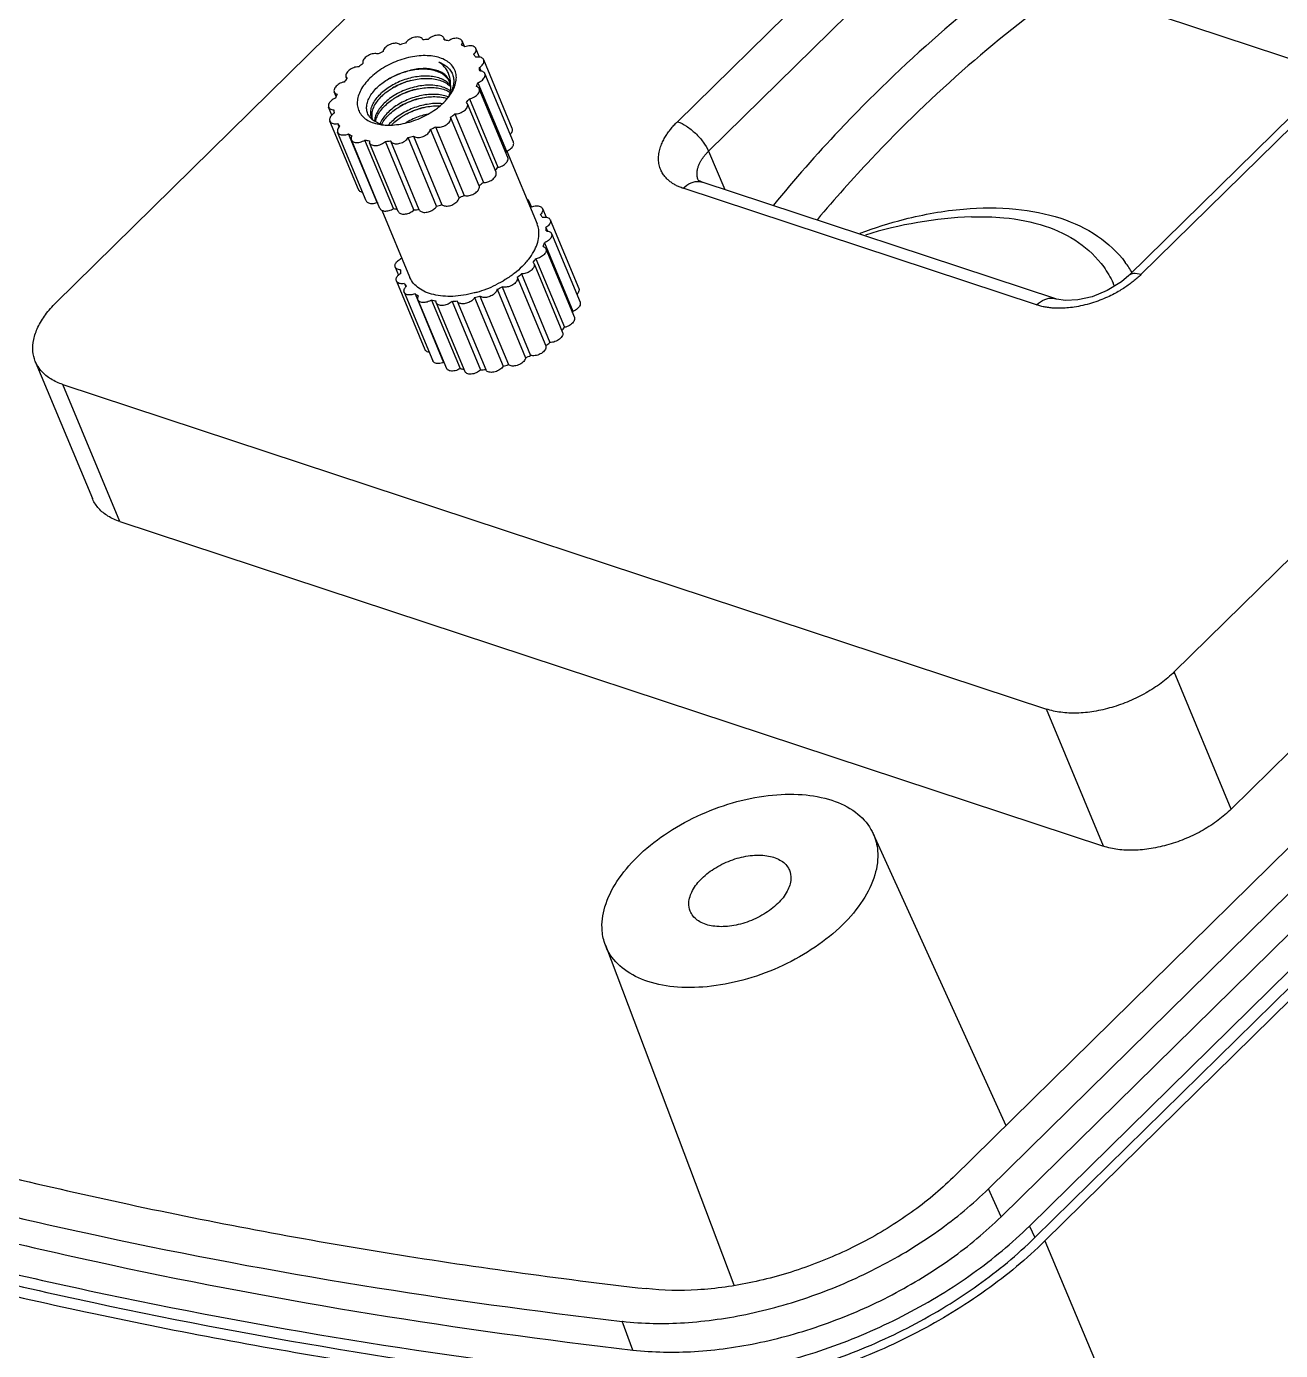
# Model space of a CAD drawing. Header units: millimetres. Extents: x 1786 to 2940, y -3417 to -1928.
# Drawn here: x 1902.25 to 1939.04, y -2909.67 to -2870.82 of the extents above; entities that cross this region are included whole.
import ezdxf

# ---------------------------------------------------------------- set-up
doc = ezdxf.new("R2010")
doc.units = ezdxf.units.MM

# ---------------------------------------------------------------- blocks, each defined once
blk = doc.blocks.new('*u7')
at = {"color": 7, "linetype": 'Continuous'}
for p, q in [((104.122, 35.539, 0), (-15.065, -81.684, 0)), ((105.253, 35.148, 0), (-13.91, -82.051, 0)), ((105.669, 34.239, 0), (-13.494, -82.96, 0)), ((-12.574, -83.264, 0), (106.59, 33.936, 0)), ((-12.4, -83.643, 0), (106.764, 33.557, 0)), ((107.088, 33.443, 0), (-12.067, -83.748, 0)), ((31.625, 21.522, 0), (-44.309, -53.16, 0)), ((-7.853, -65.194, 0), (68.08, 9.488, 0)), ((-5.993, -69.666, 0), (69.941, 5.016, 0)), ((-24.048, -47.255, 0), (6.371, -17.337, 0)), ((-23.036, -48.22, 0), (7.383, -18.303, 0)), ((21.088, -22.357, 0), (-9.331, -52.274, 0)), ((21.479, -22.324, 0), (-8.94, -52.242, 0)), ((-11.248, -42.829, 0), (-2.623, -45.676, 0)), ((-32.345, -44.585, 0), (-32.347, -44.58, 0)), ((-31.633, -44.592, 0), (-31.661, -44.524, 0)), ((-30.991, -44.804, 0), (-31.066, -44.623, 0)), ((-30.501, -45.151, 0), (-30.619, -44.868, 0)), ((-29.433, -47.471, 0), (-30.363, -45.235, 0)), ((-32.869, -45.612, 0), (-32.85, -45.608, 0)), ((-30.504, -45.487, 0), (-30.455, -45.605, 0)), ((-29.395, -47.924, 0), (-30.325, -45.688, 0)), ((-34.85, -45.797, 0), (-34.818, -45.841, 0)), ((-34.827, -45.852, 0), (-34.85, -45.797, 0)), ((-30.553, -45.984, 0), (-29.623, -48.22, 0)), ((-29.577, -48.418, 0), (-30.507, -46.182, 0)), ((-35.173, -46.435, 0), (-35.235, -46.285, 0)), ((-31.552, -46.497, 0), (-31.55, -46.498, 0)), ((-30.892, -46.669, 0), (-30.924, -46.626, 0)), ((-30.829, -46.506, 0), (-29.899, -48.742, 0)), ((-35.31, -47.037, 0), (-35.417, -46.779, 0)), ((-31.305, -47, 0), (-30.375, -49.237, 0)), ((-29.962, -48.905, 0), (-30.892, -46.669, 0)), ((-34.449, -49.468, 0), (-35.379, -47.232, 0)), ((-35.072, -47.424, 0), (-35.118, -47.313, 0)), ((-31.934, -47.42, 0), (-31.004, -49.656, 0)), ((-30.511, -49.343, 0), (-31.441, -47.107, 0)), ((-34.193, -49.835, 0), (-35.124, -47.598, 0)), ((-33.839, -49.889, 0), (-34.769, -47.653, 0)), ((-33.746, -50.08, 0), (-34.676, -47.843, 0)), ((-33.304, -50.089, 0), (-34.234, -47.853, 0)), ((-32.636, -50.131, 0), (-33.566, -47.895, 0)), ((-33.397, -47.881, 0), (-33.395, -47.887, 0)), ((-32.465, -50.123, 0), (-33.395, -47.887, 0)), ((-31.9, -50.011, 0), (-32.83, -47.775, 0)), ((-32.655, -47.724, 0), (-31.725, -49.96, 0)), ((-31.167, -49.739, 0), (-32.097, -47.503, 0)), ((-33.15, -50.179, 0), (-34.081, -47.943, 0)), ((-29.61, -48.215, 0), (-28.623, -50.587, 0)), ((-23.036, -48.22, 0), (-22.499, -49.467, 0)), ((-23.362, -49.177, 0), (-23.364, -49.171, 0)), ((-12.339, -53.231, 0), (-23.864, -49.427, 0)), ((-11.715, -53.027, 0), (-23.24, -49.222, 0)), ((-28.895, -49.841, 0), (-28.82, -50.021, 0)), ((-33.682, -50.142, 0), (-32.778, -52.315, 0)), ((-28.448, -50.086, 0), (-28.331, -50.368, 0)), ((-28.193, -50.452, 0), (-27.262, -52.689, 0)), ((-14.467, -50.359, 0), (-14.463, -50.359, 0)), ((-28.334, -50.705, 0), (-28.285, -50.822, 0)), ((-28.154, -50.905, 0), (-27.224, -53.141, 0)), ((-28.383, -51.202, 0), (-27.453, -53.438, 0)), ((-28.659, -51.723, 0), (-27.729, -53.959, 0)), ((-28.337, -51.399, 0), (-27.406, -53.635, 0)), ((-33.247, -51.996, 0), (-33.139, -52.255, 0)), ((-29.135, -52.218, 0), (-28.204, -54.454, 0)), ((-28.722, -51.887, 0), (-27.792, -54.123, 0)), ((-33.208, -52.449, 0), (-32.278, -54.685, 0)), ((-32.948, -52.531, 0), (-32.902, -52.641, 0)), ((-29.764, -52.638, 0), (-28.834, -54.874, 0)), ((-29.27, -52.325, 0), (-28.34, -54.561, 0)), ((-9.33, -52.273, 0), (-9.331, -52.274, 0)), ((-32.953, -52.816, 0), (-32.023, -55.052, 0)), ((-32.599, -52.87, 0), (-31.669, -55.106, 0)), ((-32.506, -53.061, 0), (-31.575, -55.297, 0)), ((-32.064, -53.071, 0), (-31.134, -55.307, 0)), ((-31.225, -53.104, 0), (-31.227, -53.099, 0)), ((-30.659, -52.992, 0), (-29.729, -55.228, 0)), ((-30.485, -52.941, 0), (-29.554, -55.177, 0)), ((-29.927, -52.72, 0), (-28.997, -54.956, 0)), ((-31.91, -53.16, 0), (-30.98, -55.396, 0)), ((-31.396, -53.113, 0), (-30.465, -55.349, 0)), ((-31.225, -53.104, 0), (-30.294, -55.34, 0)), ((-44.98, -55.07, 0), (-43.119, -59.542, 0)), ((-44.083, -55.824, 0), (-12.021, -66.407, 0)), ((-42.222, -60.296, 0), (-44.083, -55.824, 0)), ((-42.222, -60.296, 0), (-10.16, -70.879, 0)), ((-5.993, -69.666, 0), (-7.853, -65.194, 0)), ((-10.16, -70.879, 0), (-12.021, -66.407, 0)), ((-17.667, -70.471, 0), (-13.341, -79.989, 0)), ((-26.398, -74.103, 0), (-22.205, -85.181, 0)), ((-13.494, -82.96, 0), (-13.91, -82.051, 0)), ((-12.574, -83.264, 0), (-12.4, -83.643, 0)), ((-12.067, -83.748, 0), (-9.544, -89.773, 0)), ((-25.502, -87.307, 0), (-25.845, -86.371, 0))]:
    blk.add_line(p, q, dxfattribs=at)
at = {"color": 7, "linetype": 'Continuous', "elevation": 0}
for points in [[(-23.238, -49.223), (-23.288, -49.205), (-23.356, -49.17)], [(-9.33, -52.273), (-9.574, -52.481), (-10.038, -52.764), (-10.53, -52.96), (-11, -53.063), (-11.402, -53.081), (-11.687, -53.036), (-11.718, -53.026)]]:
    blk.add_lwpolyline(points, dxfattribs=at)
at = {"color": 7, "linetype": 'Continuous'}
for centre, radius, start, end in [((-31.856, -48.647, 0), 4.093, 104.9573, 107.5027), ((-31.989, -47.884, 0), 3.318, 93.2234, 96.1516), ((-31.965, -46.92, 0), 2.352, 81.8776, 82.4037), ((-31.948, -46.803, 0), 2.233, 78.6328, 81.8979), ((-31.682, -45.978, 0), 1.363, 59.5376, 63.9443), ((-31.645, -45.914, 0), 1.289, 58.5785, 59.5103), ((-31.84, -48.721, 0), 4.168, 115.6593, 118.1741), ((-31.402, -45.628, 0), 0.911, 31.3831, 38.3152), ((-32.205, -48.164, 0), 3.502, 126.7694, 129.5941), ((-31.451, -45.624, 0), 0.957, 1.4944, 8.2044), ((-32.954, -47.412, 0), 2.437, 140.2131, 143.4738), ((-32.858, -47.49, 0), 2.562, 139.9123, 140.2354), ((-31.972, -46.199, 0), 0.556, 27.46, 29.9034), ((-31.927, -46.103, 0), 0.479, 19.7066, 22.6057), ((-31.911, -46.548, 0), 0.638, 43.2134, 46.1102), ((-32.338, -45.997, 0), 0.892, 355.3004, 0.7816), ((-31.973, -45.53, 0), 1.491, 337.2525, 342.2435), ((-33.82, -46.92, 0), 1.437, 160.2838, 162.2866), ((-33.747, -46.946, 0), 1.515, 157.2722, 160.2849), ((-33.001, -45.272, 0), 1.904, 314.4669, 319.2928), ((-32.73, -45.645, 0), 1.458, 323.4695, 325.5998), ((-32.888, -45.372, 0), 1.752, 319.3495, 320.2676), ((-32.852, -45.402, 0), 1.705, 320.2666, 321.4391), ((-32.689, -45.674, 0), 1.408, 325.6105, 325.9502), ((-31.883, -47.387, 0), 1.01, 68.6675, 68.8517), ((-32.314, -45.871, 0), 0.983, 339.4547, 340.325), ((-32.794, -45.05, 0), 2.445, 319.8823, 323.4709), ((-34.291, -46.843, 0), 0.957, 181.4944, 188.2044), ((-33.537, -44.302, 0), 3.502, 306.7694, 309.5941), ((-34.341, -46.839, 0), 0.911, 211.3831, 218.3152), ((-33.64, -46.761, 0), 0.554, 224.774, 225.5265), ((-33.624, -46.744, 0), 0.578, 225.5585, 230.357), ((-33.609, -46.967, 0), 0.436, 202.6064, 207.1249), ((-33.582, -47.044, 0), 0.433, 192.1034, 196.3743), ((-33.61, -46.968, 0), 0.435, 207.1234, 210.9102), ((-33.605, -46.722, 0), 0.607, 230.3255, 231.1412), ((-33.598, -46.713, 0), 0.619, 231.1423, 232.3155), ((-33.471, -45.63, 0), 1.736, 263.7493, 266.4992), ((-33.38, -46.185, 0), 1.194, 256.5115, 260.4607), ((-32.23, -48.449, 0), 1.573, 132.2616, 136.0514), ((-33.902, -43.746, 0), 4.168, 295.6593, 298.1741), ((-34.065, -46.497, 0), 1.354, 238.6299, 243.9533), ((-33.792, -45.652, 0), 2.245, 258.6377, 262.4372), ((-33.753, -44.583, 0), 3.318, 273.2234, 276.1516), ((-33.886, -43.82, 0), 4.093, 284.9573, 287.5027), ((-30.992, -47.783, 0), 1.437, 340.2838, 342.2866), ((-31.858, -47.291, 0), 2.438, 320.2132, 323.4737), ((-32.607, -46.538, 0), 3.502, 306.7694, 309.5941), ((-33.167, -48.789, 0), 1.289, 238.5785, 239.5103), ((-32.956, -46.056, 0), 4.093, 284.9573, 287.5027), ((-32.972, -45.982, 0), 4.168, 295.6593, 298.1741), ((-29.501, -51.178, 0), 1.343, 59.5246, 61.953), ((-29.474, -51.132, 0), 1.289, 58.5785, 59.5103), ((-32.864, -47.9, 0), 2.233, 258.6328, 261.8979), ((-32.822, -46.819, 0), 3.318, 273.2234, 276.1516), ((-29.231, -50.845, 0), 0.911, 31.3831, 38.3152), ((-13.975, -63.577, 0), 13.227, 92.1327, 107.3622), ((-29.281, -50.841, 0), 0.957, 1.4944, 8.2044), ((-29.803, -50.747, 0), 1.491, 337.2525, 342.2435), ((-30.624, -50.268, 0), 2.445, 319.8823, 323.4709), ((-32.121, -52.06, 0), 0.957, 181.4944, 188.2044), ((-31.366, -49.52, 0), 3.502, 306.7694, 309.5941), ((-30.916, -50.137, 0), 2.579, 314.4984, 317.6886), ((-12.301, -53.972, 0), 3.559, 30.1461, 36.7358), ((-32.17, -52.056, 0), 0.911, 211.3831, 218.3152), ((-31.647, -49.176, 0), 3.792, 286.4201, 296.2826), ((-31.732, -48.963, 0), 4.168, 295.6593, 298.1741), ((-13.007, -53.975, 0), 3.481, 22.7938, 24.7832), ((-31.894, -51.714, 0), 1.354, 238.6299, 243.9533), ((-31.622, -50.87, 0), 2.245, 258.6377, 262.4372), ((-31.582, -49.8, 0), 3.318, 273.2234, 276.1516), ((-31.716, -49.037, 0), 4.093, 284.9573, 287.5027), ((-28.821, -53, 0), 1.437, 340.2838, 342.2866), ((-29.687, -52.508, 0), 2.438, 320.2132, 323.4737), ((-30.436, -51.756, 0), 3.502, 306.7694, 309.5941), ((-30.997, -54.006, 0), 1.289, 238.5785, 239.5103), ((-30.786, -51.273, 0), 4.093, 284.9573, 287.5027), ((-30.802, -51.199, 0), 4.168, 295.6593, 298.1741), ((-30.694, -53.117, 0), 2.233, 258.6328, 261.8979), ((-30.652, -52.036, 0), 3.318, 273.2234, 276.1516)]:
    blk.add_arc(centre, radius, start, end, dxfattribs=at)
for points, start_tangent, end_tangent in [([(-12.139, -41.762, 0), (-15.533, -44.418, 0), (-18.774, -47.539, 0), (-20.92, -49.971, 0)], (-0.819982, -0.572389), (-0.637288, -0.770626)), ([(-11.248, -42.829, 0), (-14.567, -45.426, 0), (-17.733, -48.476, 0), (-19.487, -50.441, 0)], (-0.820021, -0.572334), (-0.645439, -0.763812)), ([(-31.661, -44.524, 0), (-31.683, -44.49, 0), (-31.73, -44.457, 0), (-31.794, -44.438, 0), (-31.871, -44.436, 0), (-31.953, -44.449, 0), (-32.036, -44.478, 0), (-32.112, -44.52, 0), (-32.176, -44.572, 0)], (-0.387179, 0.922004), (-0.712724, -0.701445)), ([(-33.087, -44.743, 0), (-33.138, -44.713, 0), (-33.206, -44.699, 0), (-33.285, -44.7, 0), (-33.368, -44.718, 0), (-33.449, -44.75, 0), (-33.523, -44.795, 0), (-33.583, -44.848, 0), (-33.625, -44.906, 0), (-33.645, -44.964, 0)], (-0.753799, 0.657105), (-0.149673, -0.988736)), ([(-32.347, -44.58, 0), (-32.374, -44.542, 0), (-32.423, -44.51, 0), (-32.489, -44.493, 0), (-32.566, -44.493, 0), (-32.649, -44.508, 0), (-32.731, -44.539, 0), (-32.806, -44.582, 0), (-32.868, -44.635, 0), (-32.912, -44.692, 0)], (-0.387874, 0.921713), (-0.500181, -0.865921)), ([(-31.654, -44.589, 0), (-31.657, -44.535, 0), (-31.661, -44.524, 0)], (0.150909, 0.988548), (-0.387179, 0.922004)), ([(-31.066, -44.623, 0), (-31.083, -44.594, 0), (-31.128, -44.56, 0), (-31.19, -44.539, 0), (-31.265, -44.535, 0), (-31.347, -44.546, 0), (-31.43, -44.573, 0), (-31.508, -44.614, 0)], (-0.386553, 0.922267), (-0.844318, -0.535842)), ([(-31.083, -44.754, 0), (-31.06, -44.695, 0), (-31.06, -44.641, 0), (-31.066, -44.623, 0)], (0.500953, 0.865474), (-0.386553, 0.922267)), ([(-30.619, -44.868, 0), (-30.632, -44.845, 0), (-30.674, -44.808, 0), (-30.734, -44.786, 0), (-30.808, -44.779, 0), (-30.889, -44.789, 0), (-30.973, -44.814, 0)], (-0.384457, 0.923143), (-0.929747, -0.3682)), ([(-30.687, -45.063, 0), (-30.64, -45.006, 0), (-30.614, -44.948, 0), (-30.612, -44.892, 0), (-30.619, -44.868, 0)], (0.71319, 0.70097), (-0.384457, 0.923143)), ([(-33.808, -45.047, 0), (-33.877, -45.034, 0), (-33.957, -45.037, 0), (-34.04, -45.057, 0), (-34.121, -45.091, 0), (-34.193, -45.137, 0), (-34.251, -45.191, 0), (-34.29, -45.249, 0), (-34.307, -45.307, 0), (-34.301, -45.36, 0)], (-0.94945, 0.313918), (0.338207, -0.941072)), ([(-31.356, -46.213, 0), (-31.29, -46.047, 0), (-31.256, -45.855, 0), (-31.271, -45.675, 0), (-31.335, -45.513, 0), (-31.445, -45.372, 0), (-31.599, -45.257, 0), (-31.792, -45.172, 0), (-32.017, -45.119, 0), (-32.268, -45.1, 0), (-32.538, -45.116, 0), (-32.818, -45.165, 0), (-33.099, -45.247, 0), (-33.373, -45.359, 0), (-33.632, -45.497, 0), (-33.868, -45.658, 0), (-34.074, -45.836, 0)], (0.444225, 0.895915), (-0.712957, -0.701208)), ([(-31.824, -45.309, 0), (-31.662, -45.387, 0), (-31.53, -45.487, 0), (-31.431, -45.607, 0), (-31.367, -45.743, 0), (-31.34, -45.892, 0), (-31.348, -46.051, 0), (-31.388, -46.202, 0)], (0.935385, -0.35363), (-0.336658, -0.941627)), ([(-31.446, -45.985, 0), (-31.449, -45.925, 0), (-31.474, -45.783, 0), (-31.524, -45.649, 0), (-31.6, -45.524, 0), (-31.7, -45.41, 0), (-31.824, -45.309, 0)], (-0.01412, 0.9999), (-0.823675, 0.567062)), ([(-30.501, -45.149, 0), (-30.543, -45.146, 0), (-30.624, -45.154, 0)], (-0.9911, 0.13312), (-0.982685, -0.185285)), ([(-30.504, -45.487, 0), (-30.438, -45.437, 0), (-30.389, -45.38, 0), (-30.361, -45.322, 0), (-30.355, -45.266, 0), (-30.363, -45.235, 0)], (0.844616, 0.535372), (-0.382205, 0.924078)), ([(-30.363, -45.235, 0), (-30.373, -45.217, 0), (-30.412, -45.179, 0), (-30.47, -45.155, 0), (-30.501, -45.149, 0)], (-0.382205, 0.924078), (-0.9911, 0.13312)), ([(-34.437, -45.466, 0), (-34.517, -45.472, 0), (-34.601, -45.493, 0), (-34.681, -45.529, 0), (-34.752, -45.576, 0), (-34.807, -45.631, 0), (-34.844, -45.689, 0), (-34.858, -45.747, 0), (-34.85, -45.797, 0)], (-0.999424, 0.033943), (0.383618, -0.923492)), ([(-33.468, -45.861, 0), (-33.461, -45.857, 0), (-33.265, -45.755, 0), (-33.061, -45.671, 0), (-32.869, -45.612, 0)], (0.861195, 0.508276), (0.967634, 0.252356)), ([(-32.869, -45.613, 0), (-33.112, -45.694, 0), (-33.369, -45.808, 0), (-33.468, -45.862, 0)], (-0.963055, -0.269303), (-0.869644, -0.49368)), ([(-31.485, -45.919, 0), (-31.554, -45.803, 0), (-31.663, -45.697, 0), (-31.806, -45.615, 0), (-31.979, -45.558, 0), (-32.176, -45.528, 0), (-32.391, -45.526, 0), (-32.618, -45.553, 0), (-32.85, -45.608, 0)], (-0.384377, 0.923176), (-0.960147, -0.279494)), ([(-31.489, -45.921, 0), (-31.499, -45.906, 0), (-31.605, -45.779, 0), (-31.749, -45.676, 0), (-31.928, -45.602, 0), (-32.134, -45.557, 0), (-32.362, -45.543, 0), (-32.603, -45.56, 0), (-32.85, -45.608, 0)], (-0.498551, 0.866861), (-0.969764, -0.244046)), ([(-30.553, -45.984, 0), (-30.475, -45.945, 0), (-30.407, -45.896, 0), (-30.356, -45.84, 0), (-30.325, -45.781, 0), (-30.316, -45.725, 0), (-30.325, -45.688, 0)], (0.929941, 0.367709), (-0.380857, 0.924634)), ([(-30.325, -45.688, 0), (-30.331, -45.675, 0), (-30.368, -45.636, 0), (-30.424, -45.609, 0), (-30.495, -45.599, 0)], (-0.380857, 0.924634), (-0.999447, 0.033246)), ([(-34.913, -45.961, 0), (-34.996, -45.984, 0), (-35.076, -46.022, 0), (-35.145, -46.07, 0), (-35.198, -46.125, 0), (-35.232, -46.184, 0), (-35.244, -46.241, 0), (-35.235, -46.285, 0)], (-0.98279, -0.184725), (0.381058, -0.924551)), ([(-34.074, -45.836, 0), (-34.243, -46.027, 0), (-34.371, -46.223, 0), (-34.453, -46.42, 0), (-34.486, -46.611, 0), (-34.471, -46.791, 0), (-34.407, -46.954, 0), (-34.297, -47.095, 0), (-34.143, -47.21, 0), (-33.95, -47.295, 0), (-33.725, -47.348, 0), (-33.66, -47.356, 0)], (-0.712957, -0.701208), (0.994022, -0.109183)), ([(-34.034, -47.151, 0), (-34.12, -47.037, 0), (-34.17, -46.898, 0), (-34.177, -46.747, 0), (-34.142, -46.588, 0), (-34.065, -46.423, 0), (-33.948, -46.258, 0), (-33.798, -46.102, 0)], (-0.704307, 0.709895), (0.740629, 0.671914)), ([(-33.798, -46.102, 0), (-33.639, -45.974, 0), (-33.468, -45.861, 0)], (0.740629, 0.671914), (0.861195, 0.508276)), ([(-31.448, -46.07, 0), (-31.49, -46.023, 0), (-31.62, -45.921, 0), (-31.784, -45.842, 0), (-31.976, -45.791, 0), (-32.186, -45.768, 0), (-32.41, -45.773, 0), (-32.643, -45.806, 0), (-32.878, -45.865, 0), (-33.106, -45.949, 0), (-33.323, -46.055, 0), (-33.52, -46.179, 0), (-33.691, -46.316, 0)], (-0.630348, 0.776313), (-0.739632, -0.673011)), ([(-33.66, -46.391, 0), (-33.476, -46.244, 0), (-33.341, -46.158, 0)], (0.739632, 0.673011), (0.861148, 0.508355)), ([(-31.455, -46.246, 0), (-31.565, -46.181, 0), (-31.75, -46.112, 0), (-31.961, -46.073, 0), (-32.193, -46.065, 0), (-32.44, -46.09, 0), (-32.692, -46.145, 0), (-32.935, -46.228, 0), (-33.169, -46.337, 0), (-33.383, -46.468, 0), (-33.567, -46.614, 0)], (-0.815728, 0.578436), (-0.739632, -0.673011)), ([(-32.745, -45.911, 0), (-32.87, -45.949, 0), (-33.133, -46.052, 0), (-33.341, -46.158, 0)], (-0.963027, -0.269404), (-0.870337, -0.492457)), ([(-33.341, -46.158, 0), (-33.262, -46.113, 0), (-33.028, -46.004, 0), (-32.785, -45.921, 0), (-32.745, -45.911, 0)], (0.861148, 0.508355), (0.967618, 0.25242)), ([(-32.745, -45.911, 0), (-32.533, -45.866, 0), (-32.286, -45.842, 0), (-32.054, -45.85, 0), (-31.843, -45.888, 0), (-31.658, -45.958, 0), (-31.506, -46.055, 0), (-31.469, -46.088, 0)], (0.967618, 0.25242), (0.720568, -0.693385)), ([(-32.621, -46.209, 0), (-32.489, -46.178, 0), (-32.255, -46.145, 0), (-32.031, -46.14, 0), (-31.821, -46.163, 0), (-31.629, -46.215, 0), (-31.469, -46.292, 0)], (0.967628, 0.252382), (0.853847, -0.520524)), ([(-31.449, -46.07, 0), (-31.454, -46.235, 0), (-31.5, -46.408, 0), (-31.523, -46.462, 0)], (0.10183, -0.994802), (-0.414444, -0.910075)), ([(-31.449, -46.07, 0), (-31.477, -45.942, 0)], (-0.084537, 0.99642), (-0.337285, 0.941403)), ([(-30.829, -46.506, 0), (-30.746, -46.482, 0), (-30.666, -46.445, 0), (-30.597, -46.397, 0), (-30.544, -46.341, 0), (-30.51, -46.283, 0), (-30.498, -46.226, 0), (-30.507, -46.182, 0)], (0.98279, 0.184725), (-0.381058, 0.924551)), ([(-30.507, -46.182, 0), (-30.51, -46.175, 0), (-30.544, -46.134, 0), (-30.598, -46.106, 0)], (-0.381058, 0.924551), (-0.949748, 0.313016)), ([(-35.189, -46.482, 0), (-35.267, -46.521, 0), (-35.335, -46.571, 0), (-35.386, -46.627, 0), (-35.417, -46.685, 0), (-35.426, -46.742, 0), (-35.417, -46.779, 0)], (-0.929941, -0.367709), (0.380857, -0.924634)), ([(-35.235, -46.285, 0), (-35.232, -46.292, 0), (-35.198, -46.333, 0), (-35.144, -46.361, 0)], (0.381058, -0.924551), (0.949748, -0.313016)), ([(-34.012, -47.135, 0), (-34.032, -47.076, 0), (-34.045, -46.935, 0), (-34.017, -46.783, 0), (-33.946, -46.625, 0), (-33.837, -46.468, 0), (-33.691, -46.316, 0)], (-0.384386, 0.923173), (0.739632, 0.673011)), ([(-33.66, -46.391, 0), (-33.809, -46.547, 0), (-33.92, -46.708, 0), (-33.989, -46.87, 0), (-34.015, -47.025, 0), (-34.005, -47.134, 0)], (-0.739632, -0.673011), (0.209952, -0.977712)), ([(-33.567, -46.614, 0), (-33.709, -46.762, 0), (-33.817, -46.915, 0), (-33.889, -47.068, 0), (-33.92, -47.217, 0), (-33.922, -47.239, 0)], (-0.739632, -0.673011), (-0.039652, -0.999214)), ([(-33.536, -46.689, 0), (-33.365, -46.551, 0), (-33.217, -46.456, 0)], (0.739632, 0.673011), (0.861155, 0.508343)), ([(-31.519, -46.445, 0), (-31.536, -46.439, 0), (-31.728, -46.387, 0), (-31.938, -46.364, 0), (-32.162, -46.369, 0), (-32.396, -46.402, 0), (-32.631, -46.462, 0), (-32.859, -46.545, 0), (-33.075, -46.651, 0), (-33.272, -46.775, 0), (-33.443, -46.913, 0)], (-0.932649, 0.360785), (-0.739632, -0.673011)), ([(-33.217, -46.456, 0), (-33.168, -46.428, 0), (-32.952, -46.322, 0), (-32.724, -46.238, 0), (-32.621, -46.209, 0)], (0.861155, 0.508343), (0.967628, 0.252382)), ([(-32.621, -46.209, 0), (-32.88, -46.296, 0), (-33.136, -46.412, 0), (-33.217, -46.456, 0)], (-0.963034, -0.269379), (-0.870393, -0.492357)), ([(-33.093, -46.754, 0), (-33.039, -46.723, 0), (-32.82, -46.617, 0), (-32.592, -46.534, 0), (-32.497, -46.507, 0)], (0.861155, 0.508342), (0.967626, 0.252388)), ([(-32.497, -46.507, 0), (-32.614, -46.543, 0), (-32.877, -46.645, 0), (-33.093, -46.754, 0)], (-0.963025, -0.269413), (-0.870338, -0.492455)), ([(-32.497, -46.507, 0), (-32.356, -46.475, 0), (-32.121, -46.443, 0), (-31.895, -46.439, 0), (-31.687, -46.463, 0), (-31.552, -46.497, 0)], (0.967626, 0.252388), (0.953757, -0.300579)), ([(-31.393, -46.216, 0), (-31.474, -46.386, 0), (-31.522, -46.462, 0)], (-0.350922, -0.936405), (-0.55991, -0.828554)), ([(-31.518, -46.465, 0), (-31.499, -46.44, 0), (-31.371, -46.244, 0), (-31.356, -46.213, 0)], (0.623307, 0.781977), (0.444225, 0.895915)), ([(-35.417, -46.779, 0), (-35.411, -46.792, 0), (-35.374, -46.831, 0), (-35.318, -46.857, 0), (-35.247, -46.868, 0)], (0.380857, -0.924634), (0.999447, -0.033246)), ([(-35.311, -47.037, 0), (-35.353, -47.087, 0), (-35.381, -47.145, 0), (-35.387, -47.201, 0), (-35.379, -47.232, 0)], (-0.714161, -0.699982), (0.382205, -0.924078)), ([(-35.238, -46.98, 0), (-35.304, -47.03, 0), (-35.311, -47.037, 0)], (-0.844616, -0.535372), (-0.714161, -0.699982)), ([(-33.886, -47.261, 0), (-33.868, -47.175, 0), (-33.799, -47.011, 0), (-33.686, -46.846, 0), (-33.536, -46.689, 0)], (0.137519, 0.990499), (0.739632, 0.673011)), ([(-33.443, -46.913, 0), (-33.593, -47.07, 0), (-33.706, -47.235, 0), (-33.747, -47.32, 0)], (-0.739632, -0.673011), (-0.383453, -0.923561)), ([(-33.688, -47.334, 0), (-33.662, -47.287, 0), (-33.554, -47.134, 0), (-33.412, -46.987, 0)], (0.455293, 0.890342), (0.739632, 0.673011)), ([(-33.577, -47.363, 0), (-33.474, -47.367, 0), (-33.204, -47.351, 0), (-32.924, -47.302, 0), (-32.643, -47.22, 0), (-32.369, -47.108, 0), (-32.11, -46.97, 0), (-31.874, -46.809, 0), (-31.668, -46.63, 0)], (0.998115, -0.061364), (0.712957, 0.701208)), ([(-33.412, -46.987, 0), (-33.239, -46.848, 0), (-33.093, -46.754, 0)], (0.739632, 0.673011), (0.861155, 0.508342)), ([(-31.716, -46.669, 0), (-31.802, -46.663, 0), (-32.028, -46.666, 0), (-32.263, -46.699, 0), (-32.499, -46.757, 0), (-32.727, -46.84, 0), (-32.946, -46.946, 0), (-33.146, -47.072, 0), (-33.319, -47.211, 0)], (-0.994752, 0.102311), (-0.739632, -0.673011)), ([(-33.288, -47.285, 0), (-33.116, -47.147, 0), (-32.969, -47.052, 0)], (0.739632, 0.673011), (0.861155, 0.508343)), ([(-32.373, -46.805, 0), (-32.614, -46.885, 0), (-32.872, -47, 0), (-32.969, -47.052, 0)], (-0.963045, -0.269342), (-0.870384, -0.492373)), ([(-32.969, -47.052, 0), (-32.92, -47.024, 0), (-32.704, -46.918, 0), (-32.476, -46.834, 0), (-32.373, -46.805, 0)], (0.861155, 0.508343), (0.967628, 0.252382)), ([(-32.178, -47.005, 0), (-32.383, -47.058, 0), (-32.611, -47.142, 0), (-32.827, -47.247, 0), (-32.905, -47.293, 0)], (-0.978228, -0.207533), (-0.853057, -0.521817)), ([(-32.373, -46.805, 0), (-32.24, -46.774, 0), (-32.005, -46.742, 0), (-31.791, -46.736, 0)], (0.967628, 0.252382), (0.999349, -0.036087)), ([(-31.305, -47, 0), (-31.225, -46.995, 0), (-31.141, -46.973, 0), (-31.061, -46.938, 0), (-30.99, -46.891, 0), (-30.935, -46.836, 0), (-30.898, -46.778, 0), (-30.884, -46.72, 0), (-30.892, -46.669, 0)], (0.999424, -0.033943), (-0.383618, 0.923492)), ([(-35.379, -47.232, 0), (-35.369, -47.25, 0), (-35.33, -47.288, 0), (-35.272, -47.312, 0), (-35.199, -47.321, 0), (-35.118, -47.313, 0)], (0.382205, -0.924078), (0.982685, 0.185285)), ([(-35.055, -47.404, 0), (-35.102, -47.461, 0), (-35.128, -47.519, 0), (-35.13, -47.574, 0), (-35.123, -47.598, 0)], (-0.71319, -0.70097), (0.384457, -0.923143)), ([(-33.658, -47.347, 0), (-33.739, -47.324, 0), (-33.901, -47.252, 0), (-33.976, -47.202, 0)], (-0.972247, 0.233956), (-0.791365, 0.611344)), ([(-33.319, -47.211, 0), (-33.461, -47.358, 0), (-33.467, -47.366, 0)], (-0.739632, -0.673011), (-0.63405, -0.773292)), ([(-31.934, -47.42, 0), (-31.865, -47.433, 0), (-31.786, -47.429, 0), (-31.702, -47.41, 0), (-31.621, -47.376, 0), (-31.549, -47.33, 0), (-31.491, -47.276, 0), (-31.452, -47.218, 0), (-31.435, -47.16, 0), (-31.441, -47.107, 0)], (0.94945, -0.313918), (-0.338207, 0.941072)), ([(-29.501, -47.666, 0), (-29.467, -47.628, 0), (-29.437, -47.575, 0), (-29.425, -47.523, 0), (-29.431, -47.476, 0), (-29.433, -47.471, 0)], (0.713808, 0.700341), (-0.3858, 0.922583)), ([(-23.864, -49.427, 0), (-23.987, -49.381, 0), (-24.102, -49.326, 0), (-24.208, -49.265, 0), (-24.305, -49.195, 0), (-24.396, -49.113, 0), (-24.483, -49.012, 0), (-24.56, -48.891, 0), (-24.621, -48.746, 0), (-24.657, -48.578, 0), (-24.661, -48.393, 0), (-24.633, -48.206, 0), (-24.581, -48.031, 0), (-24.513, -47.876, 0), (-24.438, -47.74, 0), (-24.357, -47.616, 0), (-24.265, -47.494, 0), (-24.162, -47.373, 0), (-24.048, -47.255, 0)], (-0.949641, 0.313339), (0.713043, 0.70112)), ([(-24.048, -47.255, 0), (-23.757, -47.399, 0), (-23.463, -47.632, 0), (-23.21, -47.92, 0), (-23.036, -48.22, 0)], (0.949599, -0.313467), (0.395202, -0.918594)), ([(-35.123, -47.598, 0), (-35.11, -47.622, 0), (-35.068, -47.658, 0), (-35.008, -47.681, 0), (-34.934, -47.688, 0), (-34.853, -47.678, 0), (-34.769, -47.653, 0)], (0.384457, -0.923143), (0.929747, 0.3682)), ([(-34.659, -47.713, 0), (-34.682, -47.771, 0), (-34.682, -47.826, 0), (-34.676, -47.843, 0)], (-0.500953, -0.865474), (0.386553, -0.922267)), ([(-34.676, -47.843, 0), (-34.659, -47.872, 0), (-34.614, -47.907, 0), (-34.552, -47.928, 0), (-34.477, -47.932, 0), (-34.395, -47.921, 0), (-34.312, -47.894, 0), (-34.234, -47.853, 0)], (0.386553, -0.922267), (0.844318, 0.535842)), ([(-34.088, -47.878, 0), (-34.085, -47.931, 0), (-34.081, -47.943, 0)], (-0.150909, -0.988548), (0.387179, -0.922004)), ([(-34.081, -47.943, 0), (-34.059, -47.977, 0), (-34.012, -48.01, 0), (-33.948, -48.028, 0), (-33.871, -48.031, 0), (-33.789, -48.017, 0), (-33.706, -47.988, 0), (-33.63, -47.947, 0), (-33.566, -47.895, 0)], (0.387179, -0.922004), (0.712724, 0.701445)), ([(-33.395, -47.887, 0), (-33.368, -47.925, 0), (-33.319, -47.957, 0), (-33.253, -47.973, 0), (-33.176, -47.974, 0), (-33.093, -47.958, 0), (-33.011, -47.928, 0), (-32.936, -47.884, 0), (-32.874, -47.832, 0), (-32.83, -47.775, 0)], (0.387874, -0.921713), (0.500181, 0.865921)), ([(-32.655, -47.724, 0), (-32.604, -47.753, 0), (-32.536, -47.768, 0), (-32.458, -47.767, 0), (-32.374, -47.749, 0), (-32.293, -47.717, 0), (-32.219, -47.672, 0), (-32.159, -47.619, 0), (-32.117, -47.561, 0), (-32.097, -47.503, 0)], (0.753799, -0.657105), (0.149673, 0.988736)), ([(-29.623, -48.22, 0), (-29.552, -48.186, 0), (-29.489, -48.143, 0), (-29.439, -48.094, 0), (-29.404, -48.041, 0), (-29.387, -47.989, 0), (-29.389, -47.94, 0), (-29.395, -47.924, 0)], (0.929941, 0.367709), (-0.385664, 0.922639)), ([(-23.404, -49.021, 0), (-23.407, -48.91, 0), (-23.39, -48.796, 0), (-23.358, -48.691, 0), (-23.317, -48.597, 0), (-23.272, -48.515, 0), (-23.223, -48.44, 0), (-23.167, -48.365, 0), (-23.105, -48.292, 0), (-23.036, -48.22, 0)], (-0.118585, 0.992944), (0.712951, 0.701214)), ([(-29.899, -48.742, 0), (-29.824, -48.721, 0), (-29.751, -48.689, 0), (-29.687, -48.649, 0), (-29.633, -48.6, 0), (-29.594, -48.548, 0), (-29.572, -48.496, 0), (-29.569, -48.446, 0), (-29.577, -48.418, 0)], (0.98279, 0.184725), (-0.382606, 0.923911)), ([(-30.375, -49.237, 0), (-30.303, -49.232, 0), (-30.227, -49.215, 0), (-30.155, -49.186, 0), (-30.087, -49.147, 0), (-30.03, -49.1, 0), (-29.987, -49.049, 0), (-29.961, -48.996, 0), (-29.954, -48.945, 0), (-29.962, -48.905, 0)], (0.999424, -0.033943), (-0.382446, 0.923978)), ([(-23.864, -49.427, 0), (-23.6, -49.246, 0), (-23.33, -49.203, 0)], (0.712955, 0.70121), (0.992853, -0.11934)), ([(-23.364, -49.171, 0), (-23.382, -49.123, 0), (-23.404, -49.021, 0)], (-0.393209, 0.919449), (-0.118585, 0.992944)), ([(-23.33, -49.203, 0), (-23.24, -49.223, 0)], (0.992853, -0.11934), (0.947916, -0.31852)), ([(-34.449, -49.468, 0), (-34.426, -49.503, 0), (-34.384, -49.533, 0), (-34.328, -49.551, 0), (-34.311, -49.554, 0)], (0.3858, -0.922583), (0.991275, -0.131813)), ([(-31.004, -49.656, 0), (-30.942, -49.668, 0), (-30.871, -49.667, 0), (-30.797, -49.653, 0), (-30.722, -49.627, 0), (-30.653, -49.59, 0), (-30.594, -49.545, 0), (-30.547, -49.495, 0), (-30.517, -49.442, 0), (-30.504, -49.39, 0), (-30.511, -49.343, 0)], (0.94945, -0.313918), (-0.338207, 0.941072)), ([(-34.193, -49.835, 0), (-34.191, -49.84, 0), (-34.162, -49.878, 0), (-34.116, -49.905, 0), (-34.057, -49.921, 0), (-33.988, -49.923, 0), (-33.914, -49.912, 0), (-33.839, -49.889, 0)], (0.382272, -0.92405), (0.929747, 0.3682)), ([(-33.746, -50.08, 0), (-33.738, -50.095, 0), (-33.704, -50.131, 0), (-33.655, -50.155, 0), (-33.593, -50.167, 0), (-33.522, -50.166, 0), (-33.448, -50.152, 0), (-33.373, -50.126, 0), (-33.304, -50.089, 0)], (0.382557, -0.923932), (0.844318, 0.535842)), ([(-32.465, -50.123, 0), (-32.442, -50.157, 0), (-32.4, -50.188, 0), (-32.345, -50.206, 0), (-32.278, -50.212, 0), (-32.205, -50.204, 0), (-32.13, -50.184, 0), (-32.057, -50.152, 0), (-31.992, -50.111, 0), (-31.938, -50.062, 0), (-31.9, -50.011, 0)], (0.386892, -0.922125), (0.500181, 0.865921)), ([(-31.725, -49.96, 0), (-31.679, -49.987, 0), (-31.62, -50.003, 0), (-31.552, -50.005, 0), (-31.477, -49.994, 0), (-31.403, -49.971, 0), (-31.332, -49.936, 0), (-31.269, -49.893, 0), (-31.219, -49.844, 0), (-31.184, -49.791, 0), (-31.167, -49.739, 0)], (0.753799, -0.657105), (0.149673, 0.988736)), ([(-28.958, -49.776, 0), (-28.937, -49.789, 0), (-28.904, -49.825, 0), (-28.895, -49.841, 0)], (0.890807, -0.454382), (0.382557, -0.923932)), ([(-28.895, -49.841, 0), (-28.888, -49.869, 0), (-28.891, -49.919, 0), (-28.894, -49.931, 0)], (0.382557, -0.923932), (-0.30873, -0.95115)), ([(-28.802, -50.032, 0), (-28.727, -50.008, 0), (-28.653, -49.997, 0), (-28.585, -50, 0), (-28.525, -50.015, 0), (-28.48, -50.042, 0), (-28.451, -50.08, 0), (-28.448, -50.086, 0)], (0.929747, 0.3682), (0.382272, -0.92405)), ([(-14.722, -50.102, 0), (-13.017, -50.105, 0), (-11.555, -50.405, 0), (-10.357, -50.983, 0), (-9.448, -51.843, 0)], (0.996313, 0.085791), (0.598653, -0.801009)), ([(-33.15, -50.179, 0), (-33.135, -50.205, 0), (-33.098, -50.237, 0), (-33.045, -50.259, 0), (-32.981, -50.268, 0), (-32.909, -50.263, 0), (-32.833, -50.246, 0), (-32.76, -50.217, 0), (-32.693, -50.178, 0), (-32.636, -50.131, 0)], (0.385546, -0.922689), (0.712724, 0.701445)), ([(-28.448, -50.086, 0), (-28.439, -50.126, 0), (-28.447, -50.176, 0), (-28.473, -50.229, 0), (-28.516, -50.281, 0)], (0.382272, -0.92405), (-0.71319, -0.70097)), ([(-28.453, -50.371, 0), (-28.38, -50.363, 0), (-28.331, -50.366, 0)], (0.982685, 0.185285), (0.991275, -0.131813)), ([(-28.193, -50.453, 0), (-28.191, -50.458, 0), (-28.184, -50.505, 0), (-28.197, -50.557, 0), (-28.227, -50.609, 0), (-28.274, -50.66, 0), (-28.334, -50.705, 0)], (0.3858, -0.922583), (-0.844616, -0.535372)), ([(-28.331, -50.366, 0), (-28.313, -50.369, 0), (-28.257, -50.387, 0), (-28.215, -50.418, 0), (-28.193, -50.453, 0)], (0.991275, -0.131813), (0.3858, -0.922583)), ([(-18.087, -50.892, 0), (-16.648, -50.435, 0), (-14.722, -50.102, 0)], (0.935221, 0.354064), (0.996313, 0.085791)), ([(-14.463, -50.359, 0), (-13.409, -50.387, 0), (-12.064, -50.658, 0), (-10.971, -51.192, 0), (-10.153, -51.989, 0), (-9.847, -52.516, 0)], (0.999337, 0.036421), (0.419246, -0.907873)), ([(-29.009, -51.873, 0), (-28.895, -51.738, 0), (-28.731, -51.492, 0), (-28.62, -51.244, 0), (-28.567, -51.003, 0), (-28.571, -50.773, 0), (-28.623, -50.587, 0)], (0.672824, 0.739803), (-0.383701, 0.923457)), ([(-28.154, -50.905, 0), (-28.149, -50.922, 0), (-28.147, -50.97, 0), (-28.164, -51.022, 0), (-28.199, -51.075, 0), (-28.249, -51.124, 0), (-28.312, -51.167, 0), (-28.383, -51.202, 0)], (0.385664, -0.922639), (-0.929941, -0.367709)), ([(-28.324, -50.816, 0), (-28.26, -50.825, 0), (-28.207, -50.847, 0), (-28.169, -50.879, 0), (-28.154, -50.905, 0)], (0.999447, -0.033246), (0.385664, -0.922639)), ([(-28.428, -51.323, 0), (-28.378, -51.348, 0), (-28.345, -51.383, 0), (-28.337, -51.399, 0)], (0.949748, -0.313016), (0.382606, -0.923911)), ([(-33.247, -51.996, 0), (-33.252, -51.98, 0), (-33.254, -51.931, 0), (-33.237, -51.879, 0), (-33.202, -51.827, 0), (-33.152, -51.778, 0), (-33.089, -51.734, 0), (-33.032, -51.705, 0)], (-0.385664, 0.922639), (0.91981, 0.392363)), ([(-28.337, -51.399, 0), (-28.329, -51.427, 0), (-28.332, -51.477, 0), (-28.354, -51.53, 0), (-28.392, -51.582, 0), (-28.446, -51.63, 0), (-28.511, -51.671, 0), (-28.584, -51.703, 0), (-28.659, -51.723, 0)], (0.382606, -0.923911), (-0.98279, -0.184725)), ([(-33.077, -52.085, 0), (-33.141, -52.077, 0), (-33.194, -52.055, 0), (-33.232, -52.022, 0), (-33.247, -51.996, 0)], (-0.999447, 0.033246), (-0.385664, 0.922639)), ([(-33.14, -52.254, 0), (-33.127, -52.242, 0), (-33.068, -52.197, 0)], (0.713808, 0.700341), (0.844616, 0.535372)), ([(-29.108, -51.976, 0), (-29.365, -52.2, 0), (-29.658, -52.404, 0), (-29.968, -52.576, 0)], (-0.712957, -0.701208), (-0.896652, -0.442736)), ([(-28.722, -51.887, 0), (-28.713, -51.927, 0), (-28.721, -51.977, 0), (-28.747, -52.03, 0), (-28.79, -52.082, 0), (-28.847, -52.128, 0), (-28.914, -52.167, 0), (-28.987, -52.196, 0), (-29.063, -52.214, 0), (-29.135, -52.218, 0)], (0.382446, -0.923978), (-0.999424, 0.033943)), ([(-28.754, -51.843, 0), (-28.724, -51.881, 0), (-28.722, -51.887, 0)], (0.754666, -0.656109), (0.382446, -0.923978)), ([(-8.94, -52.242, 0), (-9.185, -52.209, 0), (-9.33, -52.273, 0)], (-0.9496, 0.313463), (-0.738397, -0.674367)), ([(-33.208, -52.449, 0), (-33.21, -52.444, 0), (-33.217, -52.397, 0), (-33.204, -52.345, 0), (-33.174, -52.293, 0), (-33.14, -52.254, 0)], (-0.3858, 0.922583), (0.713808, 0.700341)), ([(-32.948, -52.531, 0), (-33.021, -52.538, 0), (-33.088, -52.533, 0), (-33.144, -52.514, 0), (-33.186, -52.484, 0), (-33.208, -52.449, 0)], (-0.982685, -0.185285), (-0.3858, 0.922583)), ([(-32.953, -52.816, 0), (-32.962, -52.776, 0), (-32.954, -52.725, 0), (-32.928, -52.672, 0), (-32.885, -52.621, 0)], (-0.382272, 0.92405), (0.71319, 0.70097)), ([(-30.575, -52.813, 0), (-30.673, -52.84, 0), (-31.026, -52.914, 0), (-31.369, -52.949, 0), (-31.694, -52.942, 0), (-31.993, -52.894, 0), (-32.256, -52.808, 0), (-32.476, -52.684, 0), (-32.648, -52.526, 0), (-32.767, -52.339, 0), (-32.778, -52.315, 0)], (-0.959379, -0.282119), (-0.383701, 0.923457)), ([(-29.27, -52.325, 0), (-29.264, -52.372, 0), (-29.276, -52.424, 0), (-29.307, -52.476, 0), (-29.353, -52.527, 0), (-29.413, -52.572, 0), (-29.482, -52.608, 0), (-29.557, -52.635, 0), (-29.631, -52.649, 0), (-29.702, -52.65, 0), (-29.764, -52.638, 0)], (0.338207, -0.941072), (-0.94945, 0.313918)), ([(-9.188, -52.461, 0), (-9.323, -52.564, 0), (-9.468, -52.665, 0), (-9.63, -52.766, 0)], (-0.780524, -0.625126), (-0.860522, -0.509414)), ([(-8.94, -52.242, 0), (-9.059, -52.353, 0), (-9.188, -52.461, 0)], (-0.712871, -0.701295), (-0.780524, -0.625126)), ([(-32.599, -52.87, 0), (-32.674, -52.893, 0), (-32.748, -52.904, 0), (-32.816, -52.902, 0), (-32.876, -52.887, 0), (-32.921, -52.859, 0), (-32.95, -52.822, 0), (-32.953, -52.816, 0)], (-0.929747, -0.3682), (-0.382272, 0.92405)), ([(-32.506, -53.061, 0), (-32.513, -53.033, 0), (-32.51, -52.983, 0), (-32.489, -52.93, 0)], (-0.382557, 0.923932), (0.500953, 0.865474)), ([(-32.064, -53.071, 0), (-32.133, -53.107, 0), (-32.208, -53.134, 0), (-32.282, -53.148, 0), (-32.353, -53.149, 0), (-32.415, -53.137, 0), (-32.464, -53.112, 0), (-32.498, -53.077, 0), (-32.506, -53.061, 0)], (-0.844318, -0.535842), (-0.382557, 0.923932)), ([(-31.91, -53.16, 0), (-31.915, -53.144, 0), (-31.917, -53.095, 0)], (-0.385546, 0.922689), (0.150909, 0.988548)), ([(-30.659, -52.992, 0), (-30.698, -53.044, 0), (-30.752, -53.092, 0), (-30.816, -53.133, 0), (-30.889, -53.165, 0), (-30.964, -53.185, 0), (-31.037, -53.193, 0), (-31.104, -53.187, 0), (-31.16, -53.169, 0), (-31.202, -53.139, 0), (-31.225, -53.104, 0)], (-0.500181, -0.865921), (-0.386892, 0.922125)), ([(-29.927, -52.72, 0), (-29.944, -52.772, 0), (-29.979, -52.825, 0), (-30.029, -52.874, 0), (-30.091, -52.918, 0), (-30.162, -52.952, 0), (-30.237, -52.975, 0), (-30.312, -52.986, 0), (-30.38, -52.984, 0), (-30.439, -52.968, 0), (-30.485, -52.941, 0)], (-0.149673, -0.988736), (-0.753799, 0.657105)), ([(-27.263, -52.689, 0), (-27.255, -52.719, 0), (-27.26, -52.775, 0), (-27.289, -52.834, 0), (-27.331, -52.884, 0)], (0.382205, -0.924078), (-0.714161, -0.699982)), ([(-12.339, -53.231, 0), (-12.075, -53.05, 0), (-11.805, -53.007, 0), (-11.718, -53.027, 0)], (0.712957, 0.701208), (0.949887, -0.312593)), ([(-9.63, -52.766, 0), (-9.817, -52.87, 0), (-10.034, -52.976, 0), (-10.279, -53.078, 0), (-10.55, -53.171, 0), (-10.836, -53.247, 0), (-11.111, -53.299, 0), (-11.358, -53.328, 0)], (-0.860522, -0.509414), (-0.996846, -0.079359)), ([(-44.98, -55.07, 0), (-45.059, -54.743, 0), (-45.032, -54.359, 0), (-44.893, -53.957, 0), (-44.649, -53.552, 0), (-44.309, -53.16, 0)], (-0.383213, 0.92366), (0.710563, 0.703634)), ([(-31.396, -53.113, 0), (-31.452, -53.159, 0), (-31.52, -53.199, 0), (-31.593, -53.227, 0), (-31.669, -53.245, 0), (-31.74, -53.249, 0), (-31.805, -53.24, 0), (-31.858, -53.219, 0), (-31.895, -53.186, 0), (-31.91, -53.16, 0)], (-0.712724, -0.701445), (-0.385546, 0.922689)), ([(-27.224, -53.141, 0), (-27.216, -53.178, 0), (-27.224, -53.235, 0), (-27.255, -53.293, 0), (-27.307, -53.35, 0), (-27.374, -53.399, 0), (-27.453, -53.438, 0)], (0.380857, -0.924634), (-0.929941, -0.367709)), ([(-11.358, -53.328, 0), (-11.569, -53.338, 0), (-11.748, -53.335, 0), (-11.907, -53.322, 0), (-12.057, -53.301, 0), (-12.202, -53.27, 0), (-12.339, -53.231, 0)], (-0.996846, -0.079359), (-0.949609, 0.313437)), ([(-27.406, -53.635, 0), (-27.398, -53.679, 0), (-27.409, -53.736, 0), (-27.443, -53.795, 0), (-27.497, -53.85, 0), (-27.566, -53.899, 0), (-27.645, -53.936, 0), (-27.729, -53.959, 0)], (0.381058, -0.924551), (-0.98279, -0.184725)), ([(-27.792, -54.123, 0), (-27.783, -54.174, 0), (-27.797, -54.231, 0), (-27.834, -54.289, 0), (-27.89, -54.344, 0), (-27.96, -54.391, 0), (-28.041, -54.427, 0), (-28.124, -54.448, 0), (-28.204, -54.454, 0)], (0.383618, -0.923492), (-0.999424, 0.033943)), ([(-32.141, -54.771, 0), (-32.171, -54.766, 0), (-32.229, -54.741, 0), (-32.269, -54.703, 0), (-32.278, -54.685, 0)], (-0.9911, 0.13312), (-0.382205, 0.924078)), ([(-28.34, -54.561, 0), (-28.334, -54.613, 0), (-28.351, -54.671, 0), (-28.39, -54.729, 0), (-28.448, -54.783, 0), (-28.52, -54.829, 0), (-28.601, -54.863, 0), (-28.685, -54.883, 0), (-28.764, -54.886, 0), (-28.834, -54.874, 0)], (0.338207, -0.941072), (-0.94945, 0.313918)), ([(-44.083, -55.824, 0), (-44.472, -55.644, 0), (-44.771, -55.397, 0), (-44.969, -55.093, 0), (-44.98, -55.07, 0)], (-0.950338, 0.311221), (-0.383213, 0.92366)), ([(-31.669, -55.106, 0), (-31.752, -55.131, 0), (-31.834, -55.141, 0), (-31.907, -55.134, 0), (-31.968, -55.112, 0), (-32.009, -55.075, 0), (-32.023, -55.052, 0)], (-0.929747, -0.3682), (-0.384457, 0.923143)), ([(-29.729, -55.228, 0), (-29.773, -55.286, 0), (-29.835, -55.338, 0), (-29.91, -55.381, 0), (-29.992, -55.412, 0), (-30.075, -55.427, 0), (-30.153, -55.427, 0), (-30.219, -55.41, 0), (-30.268, -55.379, 0), (-30.294, -55.34, 0)], (-0.500181, -0.865921), (-0.387874, 0.921713)), ([(-28.997, -54.956, 0), (-29.017, -55.014, 0), (-29.058, -55.072, 0), (-29.118, -55.126, 0), (-29.192, -55.17, 0), (-29.274, -55.202, 0), (-29.357, -55.22, 0), (-29.435, -55.222, 0), (-29.503, -55.207, 0), (-29.554, -55.177, 0)], (-0.149673, -0.988736), (-0.753799, 0.657105)), ([(-31.134, -55.307, 0), (-31.211, -55.347, 0), (-31.294, -55.374, 0), (-31.376, -55.386, 0), (-31.451, -55.381, 0), (-31.514, -55.361, 0), (-31.558, -55.326, 0), (-31.575, -55.297, 0)], (-0.844318, -0.535842), (-0.386553, 0.922267)), ([(-30.465, -55.349, 0), (-30.529, -55.4, 0), (-30.605, -55.442, 0), (-30.688, -55.471, 0), (-30.771, -55.484, 0), (-30.847, -55.482, 0), (-30.911, -55.463, 0), (-30.958, -55.43, 0), (-30.98, -55.396, 0)], (-0.712724, -0.701445), (-0.387179, 0.922004)), ([(-42.222, -60.296, 0), (-42.611, -60.116, 0), (-42.91, -59.869, 0), (-43.109, -59.565, 0), (-43.119, -59.542, 0)], (-0.950338, 0.311221), (-0.383213, 0.92366)), ([(-7.853, -65.194, 0), (-8.279, -65.559, 0), (-8.773, -65.882, 0), (-9.318, -66.15, 0), (-9.89, -66.352, 0), (-10.469, -66.485, 0), (-11.031, -66.539, 0), (-11.555, -66.513, 0), (-12.021, -66.407, 0)], (-0.713592, -0.700562), (-0.950336, 0.311225)), ([(-84.275, -65.763, 0), (-78.198, -69.409, 0), (-71.702, -72.727, 0), (-64.807, -75.71, 0), (-57.532, -78.347, 0), (-49.899, -80.631, 0), (-41.929, -82.556, 0), (-33.645, -84.116, 0), (-25.071, -85.306, 0)], (0.838749, -0.544519), (0.993414, -0.114583)), ([(-85.512, -66.675, 0), (-58.558, -79.357, 0), (-50.865, -81.659, 0), (-42.832, -83.599, 0), (-25.845, -86.372, 0)], (0.838808, -0.544428), (0.993404, -0.114663)), ([(-85.188, -67.604, 0), (-58.226, -80.289, 0), (-50.53, -82.592, 0), (-42.496, -84.532, 0), (-25.502, -87.307, 0)], (0.838814, -0.544418), (0.993405, -0.114659)), ([(-86.191, -68.333, 0), (-59.052, -81.102, 0), (-51.305, -83.419, 0), (-43.218, -85.372, 0), (-26.112, -88.165, 0)], (0.838811, -0.544423), (0.993405, -0.114655)), ([(-25.359, -71.231, 0), (-24.468, -70.505, 0), (-23.409, -69.903, 0), (-22.256, -69.467, 0), (-21.085, -69.226, 0), (-19.978, -69.198, 0), (-19.01, -69.383, 0), (-18.246, -69.77, 0), (-17.739, -70.331, 0), (-17.668, -70.47, 0)], (0.712957, 0.701208), (0.411121, -0.911581)), ([(-5.993, -69.666, 0), (-6.419, -70.031, 0), (-6.913, -70.354, 0), (-7.457, -70.622, 0), (-8.03, -70.824, 0), (-8.608, -70.957, 0), (-9.171, -71.011, 0), (-9.694, -70.985, 0), (-10.16, -70.879, 0)], (-0.713592, -0.700562), (-0.950336, 0.311225)), ([(-17.668, -70.47, 0), (-17.523, -71.029, 0), (-17.613, -71.816, 0), (-18.003, -72.639, 0), (-18.666, -73.441, 0)], (0.411121, -0.911581), (-0.712957, -0.701208)), ([(-26.397, -74.103, 0), (-26.501, -73.643, 0), (-26.411, -72.856, 0), (-26.022, -72.033, 0), (-25.359, -71.231, 0)], (-0.352051, 0.935981), (0.712957, 0.701208)), ([(-23.251, -71.927, 0), (-22.797, -71.579, 0), (-22.244, -71.319, 0), (-21.672, -71.185, 0), (-21.13, -71.189, 0), (-20.705, -71.33, 0), (-20.43, -71.595, 0), (-20.4, -71.658, 0)], (0.712957, 0.701208), (0.386136, -0.922442)), ([(-20.4, -71.658, 0), (-20.349, -71.945, 0), (-20.469, -72.347, 0), (-20.774, -72.745, 0)], (0.386136, -0.922442), (-0.712957, -0.701208)), ([(-23.63, -73.002, 0), (-23.675, -72.727, 0), (-23.556, -72.325, 0), (-23.251, -71.927, 0)], (-0.366265, 0.930511), (0.712957, 0.701208)), ([(-20.774, -72.745, 0), (-21.228, -73.093, 0), (-21.78, -73.352, 0), (-22.353, -73.486, 0), (-22.894, -73.483, 0), (-23.319, -73.342, 0), (-23.594, -73.076, 0), (-23.63, -73.002, 0)], (-0.712957, -0.701208), (-0.366265, 0.930511)), ([(-18.666, -73.441, 0), (-19.557, -74.167, 0), (-20.615, -74.769, 0), (-21.769, -75.205, 0), (-22.939, -75.445, 0), (-24.046, -75.474, 0), (-25.014, -75.289, 0), (-25.778, -74.902, 0), (-26.285, -74.341, 0), (-26.397, -74.103, 0)], (-0.712957, -0.701208), (-0.352051, 0.935981)), ([(-76.774, -74.078, 0), (-58.914, -81.49, 0), (-51.166, -83.808, 0), (-43.077, -85.761, 0), (-25.969, -88.555, 0)], (0.889957, -0.456045), (0.993406, -0.114654)), ([(-76.954, -74.432, 0), (-73.621, -76.066, 0), (-66.608, -79.099, 0), (-59.209, -81.781, 0), (-51.445, -84.104, 0), (-43.339, -86.062, 0), (-34.914, -87.65, 0), (-26.194, -88.861, 0)], (0.890645, -0.4547), (0.993402, -0.114687)), ([(-80.419, -79.734, 0), (-72.012, -84.426, 0), (-60.916, -89.301, 0), (-48.853, -93.283, 0), (-35.912, -96.343, 0), (-22.185, -98.459, 0)], (0.849954, -0.526857), (0.993305, -0.115518)), ([(-15.065, -81.684, 0), (-16.427, -82.823, 0), (-18.026, -83.803, 0), (-19.78, -84.574, 0), (-21.601, -85.097, 0), (-23.395, -85.345, 0), (-25.071, -85.306, 0)], (-0.712957, -0.701208), (-0.993414, 0.114583)), ([(-25.845, -86.371, 0), (-23.823, -86.416, 0), (-21.684, -86.117, 0), (-19.535, -85.498, 0), (-17.463, -84.589, 0), (-15.554, -83.423, 0), (-13.91, -82.051, 0)], (0.993404, -0.114671), (0.712957, 0.701208)), ([(-26.112, -88.165, 0), (-23.846, -88.218, 0), (-22.646, -88.098, 0), (-21.418, -87.882, 0), (-18.954, -87.175, 0), (-16.58, -86.131, 0), (-15.463, -85.498, 0), (-14.416, -84.804, 0), (-12.574, -83.264, 0)], (0.993405, -0.114655), (0.712957, 0.701208)), ([(-25.502, -87.307, 0), (-23.492, -87.354, 0), (-22.427, -87.247, 0), (-21.338, -87.056, 0), (-19.153, -86.428, 0), (-17.047, -85.503, 0), (-16.057, -84.941, 0), (-15.128, -84.326, 0), (-13.494, -82.96, 0)], (0.993405, -0.114659), (0.712957, 0.701208)), ([(-12.067, -83.748, 0), (-13.99, -85.356, 0), (-16.248, -86.739, 0), (-18.725, -87.828, 0), (-21.295, -88.566, 0), (-23.828, -88.916, 0), (-26.194, -88.861, 0)], (-0.712957, -0.701208), (-0.993402, 0.114687)), ([(-25.969, -88.555, 0), (-23.698, -88.608, 0), (-22.496, -88.487, 0), (-21.265, -88.271, 0), (-18.795, -87.562, 0), (-16.416, -86.516, 0), (-15.296, -85.881, 0), (-14.247, -85.186, 0), (-12.401, -83.643, 0)], (0.993408, -0.114633), (0.712967, 0.701198)), ([(-73.059, -84.805, 0), (-72.954, -84.861, 0), (-72.644, -85.021, 0), (-72.288, -85.197, 0), (-71.882, -85.39, 0), (-71.42, -85.603, 0), (-70.894, -85.837, 0), (-70.298, -86.095, 0), (-69.624, -86.377, 0), (-68.868, -86.687, 0), (-68.022, -87.023, 0), (-67.082, -87.389, 0), (-66.039, -87.785, 0), (-64.884, -88.215, 0), (-63.608, -88.681, 0), (-62.195, -89.186, 0), (-60.623, -89.739, 0), (-58.871, -90.343, 0), (-56.931, -91.001, 0), (-54.851, -91.693, 0), (-52.696, -92.398, 0), (-50.535, -93.093, 0), (-48.434, -93.757, 0), (-46.438, -94.377, 0), (-44.587, -94.942, 0), (-42.915, -95.443, 0), (-41.403, -95.889, 0), (-40.013, -96.291, 0), (-38.731, -96.656, 0), (-37.551, -96.985, 0), (-36.462, -97.283, 0), (-35.452, -97.554, 0), (-34.511, -97.802, 0), (-33.642, -98.025, 0), (-32.851, -98.223, 0), (-32.133, -98.399, 0), (-31.483, -98.554, 0), (-30.893, -98.691, 0), (-30.358, -98.812, 0), (-29.873, -98.918, 0), (-29.43, -99.012, 0), (-29.023, -99.095, 0), (-28.649, -99.169, 0), (-28.304, -99.234, 0), (-27.985, -99.292, 0), (-27.689, -99.342, 0), (-27.414, -99.387, 0), (-27.402, -99.389, 0)], (0.881846, -0.471538), (0.988034, -0.154238))]:
    blk.add_spline(points, degree=3, dxfattribs=dict(at, start_tangent=start_tangent, end_tangent=end_tangent))

msp = doc.modelspace()

# ---------------------------------------------------------------- block references
at = {"xscale": 0.9, "yscale": 0.9, "zscale": 0.9}
msp.add_blockref('*u7', (1942.99, -2831.081, 0), dxfattribs=at)

doc.saveas('drawing.dxf')
